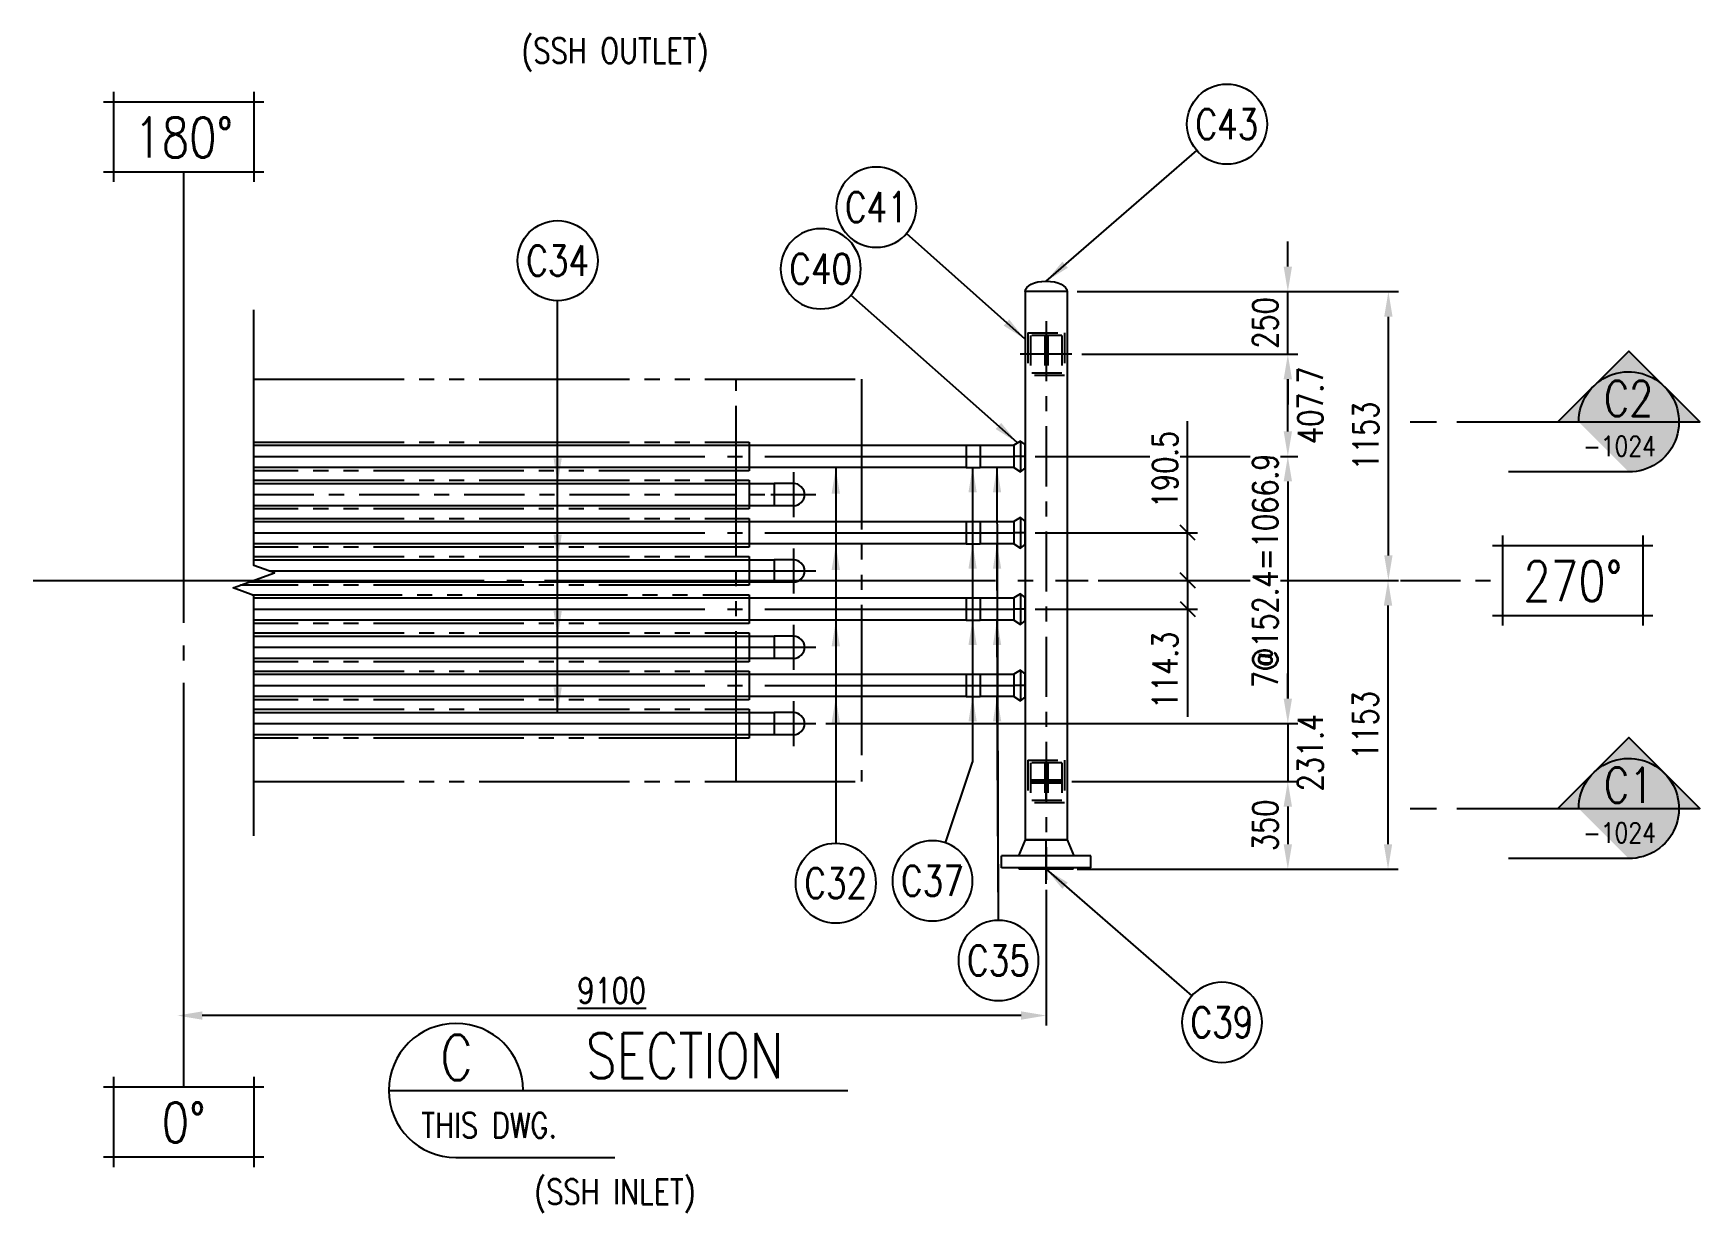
# Model space of a CAD drawing. Header units: millimetres. Extents: x 0 to 91981, y -132907 to 77676.
# Drawn here: x 77723 to 84374, y 47488 to 52196 of the extents above; entities that cross this region are included whole.
import ezdxf
from ezdxf.enums import TextEntityAlignment as Align

# ---------------------------------------------------------------- set-up
doc = ezdxf.new("R2010")
doc.units = ezdxf.units.MM
doc.header["$LTSCALE"] = 60
for name, pattern in [('CENTER', [7, 4, -1, 1, -1]), ('JNK-CENTER', [34, 30, -1.5, 1, -1.5]), ('JNK-HIDDEN', [3, 2, -1]), ('JNK-PHANTOM', [15, 10, -1, 1, -1, 1, -1])]:
    doc.linetypes.add(name, pattern=pattern)
for name, color, linetype in [('CEN-R', 1, 'JNK-CENTER'), ('CENTER-R', 1, 'CENTER'), ('CON-C', 4, 'Continuous'), ('CON-G', 3, 'Continuous'), ('CON-W', 7, 'Continuous'), ('CON-Y', 2, 'Continuous'), ('Dim-W', 7, 'Continuous'), ('HID-Y', 2, 'JNK-HIDDEN'), ('PHA-W', 7, 'JNK-PHANTOM'), ('TITLE', 7, 'Continuous')]:
    doc.layers.add(name, color=color, linetype=linetype)
doc.layers.add('CONT-G', color=3, linetype='Continuous', lineweight=25)
doc.styles.add('SIMPLEX', font='simplex.shx', dxfattribs={"width": 0.8})
doc.dimstyles.new('DIM40', dxfattribs={"dimscale": 40, "dimtxt": 2.5, "dimasz": 2.5, "dimexe": 1, "dimexo": 1, "dimgap": 1, "dimtad": 1, "dimdec": 1, "dimdsep": 46, "dimtxsty": 'SIMPLEX', "dimcen": 0, "dimclrd": 256, "dimclre": 256, "dimclrt": 2, "dimadec": 1, "dimazin": 2, "dimtfac": 1, "dimtdec": 1, "dimtix": 1, "dimtmove": 2, "dimatfit": 2, "dimfxl": 1, "dimarcsym": 1})

# ---------------------------------------------------------------- blocks, each defined once
blk = doc.blocks.new("6'' 600#")
at = {"layer": 'CEN-R'}
blk.add_line((-176.2500000002328, 0), (0, 0), dxfattribs=at)
at = {"layer": 'TITLE', "color": 3}
for p, q in [((-111.1500000001397, 177.7999999998137), (-111.1500000001397, -177.8000000002794)), ((-111.1500000001397, 177.7999999998137), (-63.50000000023283, 177.7999999995809)), ((-63.50000000023283, 177.7999999998137), (-63.50000000023283, -177.8000000002794)), ((-117.5000000002328, 107.9999999997672), (-117.5000000002328, -108.0000000002328)), ((-117.5000000002328, 107.9999999997672), (-111.1500000001397, 107.9999999997672)), ((-2.328306436538696e-10, 84.14999999967404), (-63.50000000023283, 110.9999999997672)), ((0, -84.14999999990687), (0, 84.14999999990687)), ((0, 84.14999999990687), (0, -84.1500000001397)), ((-117.5000000002328, -108.0000000002328), (-111.1500000001397, -108.0000000002328)), ((-2.328306436538696e-10, -84.1500000001397), (-63.50000000023283, -111.0000000002328)), ((-111.1500000001397, -177.8000000002794), (-63.50000000023283, -177.8000000002794))]:
    blk.add_line(p, q, dxfattribs=at)
blk = doc.blocks.new('_Oblique')
at = {"color": 0, "linetype": 'ByBlock', "lineweight": -2}
blk.add_line((-0.5, -0.5), (0.5, 0.5), dxfattribs=at)
blk = doc.blocks.new('*D1421')
at = {"layer": 'DEFPOINTS', "color": 0, "transparency": 16777216}
for p in [(81932.26963018301, 50012.06017279639), (81681.12044488495, 49897.76017279632), (82329.72044488479, 49897.76017279631)]:
    blk.add_point(p, dxfattribs=at)
at = {"layer": 'Dim-W', "lineweight": -2, "transparency": 16777216}
for p, q in [((81972.26963018301, 50012.06017279639), (82369.72044488479, 50012.06017279639)), ((82329.72044488479, 50012.06017279639), (82329.72044488479, 49897.76017279631)), ((81721.12044488495, 49897.76017279632), (82369.72044488479, 49897.76017279631)), ((82329.72044488479, 49897.76017279631), (82329.72044488479, 49468.2363632725))]:
    blk.add_line(p, q, dxfattribs=at)
at = {"layer": 'Dim-W', "lineweight": -2, "transparency": 16777216, "xscale": 60, "yscale": 60, "zscale": 60}
for p, rotation in [((82329.72044488479, 50012.06017279639), 90), ((82329.72044488479, 49897.76017279631), 270)]:
    blk.add_blockref('_Oblique', p, dxfattribs=dict(at, rotation=rotation))
at = {"layer": 'Dim-W', "color": 2, "transparency": 16777216, "insert": (82239.72044488478, 49652.99826803442), "char_height": 100, "attachment_point": 5, "rotation": 90, "style": 'SIMPLEX', "bg_fill": 3, "box_fill_scale": 1.1, "bg_fill_color": 256, "bg_fill_true_color": 13158600, "bg_fill_transparency": 0}
blk.add_mtext('114.3', dxfattribs=at)
blk = doc.blocks.new('*D1422')
at = {"layer": 'DEFPOINTS', "color": 0, "transparency": 16777216}
for p in [(80846.47044488468, 49440.48334288891), (81827.77044488485, 49209.06017279642)]:
    blk.add_point(p, dxfattribs=at)
at = {"layer": 'Dim-W', "lineweight": -2, "transparency": 16777216}
for p, q in [((82729.72044488469, 49540.4833428889), (82729.72044488469, 49640.4833428889)), ((80886.47044488468, 49440.48334288891), (82769.72044488469, 49440.4833428889)), ((82729.72044488469, 49440.4833428889), (82729.72044488469, 49209.06017279642)), ((81867.77044488485, 49209.06017279642), (82769.72044488469, 49209.06017279642)), ((82729.72044488469, 49109.06017279642), (82729.72044488469, 49009.06017279642))]:
    blk.add_line(p, q, dxfattribs=at)
at = {"layer": 'Dim-W', "transparency": 16777216}
for points in [[(82713.05377821802, 49540.4833428889), (82746.38711155136, 49540.4833428889), (82729.72044488469, 49440.4833428889)], [(82713.05377821802, 49109.06017279642), (82746.38711155136, 49109.06017279642), (82729.72044488469, 49209.06017279642)]]:
    blk.add_solid(points, dxfattribs=at)
at = {"layer": 'Dim-W', "color": 2, "transparency": 16777216, "insert": (82819.72044488468, 49324.77175784267), "char_height": 100, "attachment_point": 5, "rotation": 90, "style": 'SIMPLEX', "bg_fill": 3, "box_fill_scale": 1.1, "bg_fill_color": 256, "bg_fill_true_color": 13158600, "bg_fill_transparency": 0}
blk.add_mtext('231.4', dxfattribs=at)
at = {"layer": 'DEFPOINTS', "color": 0, "transparency": 16777216}
blk.add_point((82729.72044488469, 49209.06017279642), dxfattribs=at)
blk = doc.blocks.new('*D1423')
at = {"layer": 'DEFPOINTS', "color": 0, "transparency": 16777216}
for p in [(81867.77044488551, 50915.06017279647), (82729.72044488469, 50915.06017279646), (81681.12044488495, 50507.36017279633)]:
    blk.add_point(p, dxfattribs=at)
at = {"layer": 'Dim-W', "lineweight": -2, "transparency": 16777216}
for p, q in [((81907.77044488551, 50915.06017279647), (82769.72044488469, 50915.06017279646)), ((82729.72044488469, 50607.36017279632), (82729.72044488469, 50815.06017279646)), ((81721.12044488495, 50507.36017279633), (82769.72044488469, 50507.36017279632))]:
    blk.add_line(p, q, dxfattribs=at)
at = {"layer": 'Dim-W', "transparency": 16777216}
for points in [[(82713.05377821802, 50815.06017279646), (82746.38711155136, 50815.06017279646), (82729.72044488469, 50915.06017279646)], [(82713.05377821802, 50607.36017279632), (82746.38711155136, 50607.36017279632), (82729.72044488469, 50507.36017279632)]]:
    blk.add_solid(points, dxfattribs=at)
at = {"layer": 'Dim-W', "color": 2, "transparency": 16777216, "insert": (82819.72044488468, 50711.2101727964), "char_height": 100, "attachment_point": 5, "rotation": 90, "style": 'SIMPLEX', "bg_fill": 3, "box_fill_scale": 1.1, "bg_fill_color": 256, "bg_fill_true_color": 13158600, "bg_fill_transparency": 0}
blk.add_mtext('407.7', dxfattribs=at)
blk = doc.blocks.new('*D1424')
at = {"layer": 'DEFPOINTS', "color": 0, "transparency": 16777216}
for p in [(82232.26963018301, 50012.06017279639), (83129.7204448847, 50012.06017279639), (81849.42044488476, 48859.06017279631)]:
    blk.add_point(p, dxfattribs=at)
at = {"layer": 'Dim-W', "lineweight": -2, "transparency": 16777216}
for p, q in [((82272.26963018301, 50012.06017279639), (83169.7204448847, 50012.06017279639)), ((83129.7204448847, 48959.0601727963), (83129.7204448847, 49912.06017279639)), ((81889.42044488476, 48859.06017279631), (83169.7204448847, 48859.0601727963))]:
    blk.add_line(p, q, dxfattribs=at)
at = {"layer": 'Dim-W', "transparency": 16777216}
for points in [[(83113.05377821803, 49912.06017279639), (83146.38711155138, 49912.06017279639), (83129.7204448847, 50012.06017279639)], [(83113.05377821803, 48959.0601727963), (83146.38711155138, 48959.0601727963), (83129.7204448847, 48859.0601727963)]]:
    blk.add_solid(points, dxfattribs=at)
at = {"layer": 'Dim-W', "color": 2, "transparency": 16777216, "insert": (83039.72044488469, 49433.32987434519), "char_height": 100, "attachment_point": 5, "rotation": 90, "style": 'SIMPLEX'}
blk.add_mtext('1153', dxfattribs=at)
blk = doc.blocks.new('*D1425')
at = {"layer": 'DEFPOINTS', "color": 0, "transparency": 16777216}
for p in [(81849.42044488476, 51165.06017279648), (83131.11688919913, 51165.06017279647), (82232.26963018301, 50012.06017279639)]:
    blk.add_point(p, dxfattribs=at)
at = {"layer": 'Dim-W', "lineweight": -2, "transparency": 16777216}
for p, q in [((81889.42044488476, 51165.06017279648), (83171.11688919913, 51165.06017279647)), ((83131.11688919913, 50112.06017279639), (83131.11688919913, 51065.06017279647)), ((82272.26963018301, 50012.06017279639), (83171.11688919913, 50012.06017279639))]:
    blk.add_line(p, q, dxfattribs=at)
at = {"layer": 'Dim-W', "transparency": 16777216}
for points in [[(83114.45022253245, 51065.06017279647), (83147.7835558658, 51065.06017279647), (83131.11688919913, 51165.06017279647)], [(83114.45022253245, 50112.06017279639), (83147.7835558658, 50112.06017279639), (83131.11688919913, 50012.06017279639)]]:
    blk.add_solid(points, dxfattribs=at)
at = {"layer": 'Dim-W', "color": 2, "transparency": 16777216, "insert": (83041.11688919911, 50588.56017279645), "char_height": 100, "attachment_point": 5, "rotation": 90, "style": 'SIMPLEX'}
blk.add_mtext('1153', dxfattribs=at)
blk = doc.blocks.new('*D1426')
at = {"layer": 'DEFPOINTS', "color": 0, "transparency": 16777216}
for p in [(81681.12044488495, 50507.36017279633), (80846.47044488468, 49440.48334288891), (82729.72044488465, 49440.4833428889)]:
    blk.add_point(p, dxfattribs=at)
at = {"layer": 'Dim-W', "lineweight": -2, "transparency": 16777216}
for p, q in [((81721.12044488495, 50507.36017279633), (82769.72044488465, 50507.36017279632)), ((82729.72044488465, 50407.36017279632), (82729.72044488465, 49540.4833428889)), ((80886.47044488468, 49440.48334288891), (82769.72044488465, 49440.4833428889))]:
    blk.add_line(p, q, dxfattribs=at)
at = {"layer": 'Dim-W', "transparency": 16777216}
for points in [[(82713.05377821797, 50407.36017279632), (82746.38711155132, 50407.36017279632), (82729.72044488465, 50507.36017279632)], [(82713.05377821797, 49540.4833428889), (82746.38711155132, 49540.4833428889), (82729.72044488465, 49440.4833428889)]]:
    blk.add_solid(points, dxfattribs=at)
at = {"layer": 'Dim-W', "color": 2, "transparency": 16777216, "insert": (82639.72044488463, 50050.16017279637), "char_height": 100, "attachment_point": 5, "rotation": 90, "style": 'SIMPLEX', "bg_fill": 3, "box_fill_scale": 1.1, "bg_fill_color": 256, "bg_fill_true_color": 13158600, "bg_fill_transparency": 0}
blk.add_mtext('7@152.4=1066.9', dxfattribs=at)
blk = doc.blocks.new('*D1427')
at = {"layer": 'DEFPOINTS', "color": 0, "transparency": 16777216}
for p in [(81765.27044488485, 48817.06017279631), (78297.24283389514, 48275.07543357475), (78297.24283389514, 48275.07543357475)]:
    blk.add_point(p, dxfattribs=at)
at = {"layer": 'Dim-W', "lineweight": -2, "transparency": 16777216}
for p, q in [((81765.27044488485, 48777.06017279631), (81765.27044488485, 48235.07543357475)), ((81665.27044488485, 48275.07543357475), (78397.24283389514, 48275.07543357475))]:
    blk.add_line(p, q, dxfattribs=at)
at = {"layer": 'Dim-W', "transparency": 16777216}
for points in [[(78397.24283389514, 48291.74210024141), (78397.24283389514, 48258.40876690808), (78297.24283389514, 48275.07543357475)], [(81665.27044488485, 48291.74210024141), (81665.27044488485, 48258.40876690808), (81765.27044488485, 48275.07543357475)]]:
    blk.add_solid(points, dxfattribs=at)
at = {"layer": 'Dim-W', "color": 2, "transparency": 16777216, "insert": (80031.25663938999, 48375.07543357475), "char_height": 100, "attachment_point": 5, "style": 'SIMPLEX'}
blk.add_mtext('\\L9100', dxfattribs=at)
blk = doc.blocks.new('NORTH-AG')
at = {"layer": 'CON-Y'}
for p, q in [((-8, 3.5), (8, 3.5)), ((-6.999999999999996, 4.5), (-6.999999999999996, -4.5)), ((7.000000000000007, 4.500000000000002), (7, -4.5)), ((-8, -3.499999999999999), (8, -3.5))]:
    blk.add_line(p, q, dxfattribs=at)
at = {"layer": 'CON-C', "style": 'SIMPLEX', "width": 0.8}
blk.add_attdef('0', text='', height=4, dxfattribs=at).set_placement((0, -2.06), align=Align.CENTER)
blk = doc.blocks.new('SECTITLE')
at = {"layer": 'CON-G'}
for p, q in [((-1.7, 0), (44.09999999999997, 0)), ((4.999999999999999, -6.7), (20.85999999999999, -6.7))]:
    blk.add_line(p, q, dxfattribs=at)
blk.add_arc((5, 0), 6.7, 0, 270, dxfattribs=at)
at = {"layer": 'CON-C', "style": 'SIMPLEX', "width": 0.8}
for tag, p in [('A', (5.060000000000002, 1.039999999999964)), ('ELEVATION', (27.83000000000001, 1.22))]:
    blk.add_attdef(tag, text='', height=4.5, dxfattribs=at).set_placement(p, align=Align.CENTER)
at = {"layer": 'CON-Y', "style": 'SIMPLEX', "width": 0.8}
blk.add_attdef('SCALE', text='', height=2.5, dxfattribs=at).set_placement((44.90000000000001, -3.72), align=Align.RIGHT)
blk.add_attdef('H0000-0000', (1.539999999999953, -4.720000000000033), '', height=2.5, dxfattribs=at)
blk = doc.blocks.new('*D1432')
at = {"layer": 'DEFPOINTS', "color": 0, "transparency": 16777216}
for p in [(81681.12044488495, 50202.56017279629), (82329.7204448847, 50202.56017279629), (81932.26963018301, 50012.06017279639)]:
    blk.add_point(p, dxfattribs=at)
at = {"layer": 'Dim-W', "lineweight": -2, "transparency": 16777216}
for p, q in [((82329.7204448847, 50202.56017279629), (82329.7204448847, 50647.32207755819)), ((81721.12044488495, 50202.56017279629), (82369.7204448847, 50202.56017279629)), ((82329.7204448847, 50012.06017279639), (82329.7204448847, 50202.56017279629)), ((81972.26963018301, 50012.06017279639), (82369.7204448847, 50012.06017279639))]:
    blk.add_line(p, q, dxfattribs=at)
at = {"layer": 'Dim-W', "lineweight": -2, "transparency": 16777216, "xscale": 60, "yscale": 60, "zscale": 60}
for p, rotation in [((82329.7204448847, 50202.56017279629), 90), ((82329.7204448847, 50012.06017279639), 270)]:
    blk.add_blockref('_Oblique', p, dxfattribs=dict(at, rotation=rotation))
at = {"layer": 'Dim-W', "color": 2, "transparency": 16777216, "insert": (82239.72044488469, 50454.94112517725), "char_height": 100, "attachment_point": 5, "rotation": 90, "style": 'SIMPLEX', "bg_fill": 3, "box_fill_scale": 1.1, "bg_fill_color": 256, "bg_fill_true_color": 13158600, "bg_fill_transparency": 0}
blk.add_mtext('190.5', dxfattribs=at)
blk = doc.blocks.new('*D1435')
at = {"layer": 'DEFPOINTS', "color": 0, "transparency": 16777216}
for p in [(81849.42044488476, 51165.06017279648), (82729.72044488469, 51165.06017279647), (81867.77044488551, 50915.06017279647)]:
    blk.add_point(p, dxfattribs=at)
at = {"layer": 'Dim-W', "lineweight": -2, "transparency": 16777216}
for p, q in [((82729.72044488469, 51265.06017279647), (82729.72044488469, 51365.06017279647)), ((81889.42044488476, 51165.06017279648), (82769.72044488469, 51165.06017279647)), ((82729.72044488469, 50915.06017279646), (82729.72044488469, 51165.06017279647)), ((81907.77044488551, 50915.06017279647), (82769.72044488469, 50915.06017279646)), ((82729.72044488469, 50815.06017279646), (82729.72044488469, 50715.06017279646))]:
    blk.add_line(p, q, dxfattribs=at)
at = {"layer": 'Dim-W', "transparency": 16777216}
for points in [[(82713.05377821802, 51265.06017279647), (82746.38711155136, 51265.06017279647), (82729.72044488469, 51165.06017279647)], [(82713.05377821802, 50815.06017279646), (82746.38711155136, 50815.06017279646), (82729.72044488469, 50915.06017279646)]]:
    blk.add_solid(points, dxfattribs=at)
at = {"layer": 'Dim-W', "color": 2, "transparency": 16777216, "insert": (82639.72044488468, 51040.06017279648), "char_height": 100, "attachment_point": 5, "rotation": 90, "style": 'SIMPLEX'}
blk.add_mtext('250', dxfattribs=at)
blk = doc.blocks.new('*D1436')
at = {"layer": 'DEFPOINTS', "color": 0, "transparency": 16777216}
for p in [(81827.77044488485, 49209.06017279642), (81873.27044488462, 48859.06017279642), (82729.72044488469, 48859.06017279642)]:
    blk.add_point(p, dxfattribs=at)
at = {"layer": 'Dim-W', "lineweight": -2, "transparency": 16777216}
for p, q in [((81867.77044488485, 49209.06017279642), (82769.72044488469, 49209.06017279642)), ((82729.72044488469, 49109.06017279642), (82729.72044488469, 48959.06017279642)), ((81913.27044488462, 48859.06017279642), (82769.72044488469, 48859.06017279642))]:
    blk.add_line(p, q, dxfattribs=at)
at = {"layer": 'Dim-W', "transparency": 16777216}
for points in [[(82713.05377821802, 49109.06017279642), (82746.38711155136, 49109.06017279642), (82729.72044488469, 49209.06017279642)], [(82713.05377821802, 48959.06017279642), (82746.38711155136, 48959.06017279642), (82729.72044488469, 48859.06017279642)]]:
    blk.add_solid(points, dxfattribs=at)
at = {"layer": 'Dim-W', "color": 2, "transparency": 16777216, "insert": (82639.72044488468, 49034.06017279643), "char_height": 100, "attachment_point": 5, "rotation": 90, "style": 'SIMPLEX'}
blk.add_mtext('350', dxfattribs=at)
blk = doc.blocks.new('support')
at = {"layer": 'CEN-R'}
for p, q in [((93732.97622777152, -7137.050519763568), (93732.97622777152, -6987.050519763568)), ((93670.47622777152, -7062.050519763568), (93795.47622777152, -7062.050519763569))]:
    blk.add_line(p, q, dxfattribs=at)
at = {"layer": 'HID-Y'}
for p, q in [((93660.10019004371, -6977.050519763568), (93660.10019004371, -7147.050519763568)), ((93805.85226550062, -6977.050519763568), (93660.10019004371, -6977.050519763568)), ((93805.85226550062, -6977.050519763569), (93805.85226550062, -7147.050519763568)), ((93670.47622777152, -6987.050519763569), (93795.47622777152, -6987.050519763568)), ((93670.47622777152, -6987.050519763568), (93670.47622777152, -7137.050519763568)), ((93726.97622777215, -6987.050519763568), (93726.97622777215, -7137.050519763568)), ((93738.97622777215, -6987.050519763568), (93738.97622777215, -7137.050519763568)), ((93795.47622777152, -6987.050519763568), (93795.47622777152, -7137.050519763568)), ((93670.47622777152, -7056.050519763568), (93795.47622777152, -7056.050519763569)), ((93670.47622777152, -7068.050519763568), (93795.47622777152, -7068.050519763569)), ((93660.10019004371, -7147.050519763568), (93805.85226550064, -7147.050519763568)), ((93670.47622777152, -7137.050519763569), (93795.47622777152, -7137.050519763568))]:
    blk.add_line(p, q, dxfattribs=at)
blk = doc.blocks.new('support2')
at = {"layer": 'CEN-R'}
for p, q in [((93732.97622777213, -5971.05051976355), (93732.97622777212, -6121.05051976355)), ((93732.97622777212, -5971.05051976355), (93732.97622777212, -6121.05051976355)), ((93630.47622777148, -6046.050519763551), (93836.72053305406, -6046.05051976355))]:
    blk.add_line(p, q, dxfattribs=at)
at = {"layer": 'HID-Y'}
for p, q in [((93660.10019004368, -5961.05051976355), (93660.10019004368, -6131.05051976355)), ((93805.8522655006, -5961.05051976355), (93660.10019004368, -5961.05051976355)), ((93670.47622777148, -5971.05051976355), (93795.47622777149, -5971.05051976355)), ((93670.47622777149, -5971.05051976355), (93670.47622777149, -6121.05051976355)), ((93726.97622777212, -5971.05051976355), (93726.97622777212, -6121.05051976355)), ((93738.97622777212, -5971.05051976355), (93738.97622777212, -6121.05051976355)), ((93795.47622777149, -5971.05051976355), (93795.47622777149, -6121.05051976355)), ((93805.8522655006, -5961.050519763551), (93805.8522655006, -6131.05051976355)), ((93660.10019004368, -6131.05051976355), (93805.85226550061, -6131.05051976355)), ((93670.47622777148, -6121.05051976355), (93795.47622777149, -6121.05051976355))]:
    blk.add_line(p, q, dxfattribs=at)
blk = doc.blocks.new('piec-tag')
at = {"layer": 'CON-Y'}
blk.add_circle((0, 0), 4, dxfattribs=at)
at = {"layer": 'CON-G', "style": 'SIMPLEX', "width": 0.8}
blk.add_attdef('P.N', text='', height=3, dxfattribs=at).set_placement((0, 0), align=Align.MIDDLE)
at = {"layer": 'CON-G', "style": 'SIMPLEX', "width": 0.8, "flags": 1}
blk.add_attdef('BOM', (4.48, -3.74), '', height=2.5, dxfattribs=at)
blk = doc.blocks.new('SECMARK3')
at = {"layer": 'CON-Y'}
h = blk.add_hatch(color=256, dxfattribs=at)
edge = h.paths.add_edge_path()
edge.add_line((14.75559885480128, -4.618527782440651e-14), (18.29113276073392, -3.535533905932771))
edge.add_arc((21.82666666666668, -4.685141163918161e-14), 5, 179.9999999999996, 224.9999999999998, ccw=False)
edge.add_line((16.82666666666668, -1.448670973532845e-14), (14.75559885480128, -4.618527782440651e-14))
edge = h.paths.add_edge_path()
edge.add_arc((21.82666666666668, -4.618527782440651e-14), 5, 179.9999999999996, 450)
h = blk.add_hatch(color=256, dxfattribs=at)
edge = h.paths.add_edge_path()
edge.add_line((28.89773447853207, -4.618527782440651e-14), (26.82666666666668, -4.2237748849338e-14))
edge.add_arc((21.82666666666668, -4.418687638008123e-14), 5, -44.99999999999977, 0, ccw=False)
edge.add_line((25.36220057259942, -3.535533905932772), (28.89773447853207, -4.618527782440651e-14))
h = blk.add_hatch(color=256, dxfattribs=at)
edge = h.paths.add_edge_path()
edge.add_line((21.82666666666668, -7.071067811865486), (25.36220057259942, -3.535533905932772))
edge.add_arc((21.82666666666668, -4.796163466380676e-14), 4.999999999999998, 224.9999999999998, 315.0000000000002, ccw=False)
edge.add_line((18.29113276073392, -3.535533905932771), (21.82666666666668, -7.071067811865486))
at = {"layer": 'CON-C'}
blk.add_line((0, 0), (2.633333333333308, 0), dxfattribs=at)
blk.add_lwpolyline([(4.666666666666639, 0), (28.89773447853207, -4.618527782440651e-14), (21.82666666666668, -7.071067811865486), (14.75559885480128, -4.618527782440651e-14)], dxfattribs=at)
at = {"layer": 'CON-Y'}
blk.add_line((21.82666666666668, 4.999999999999954), (9.823333333333341, 4.999999999999954), dxfattribs=at)
blk.add_arc((21.82666666666668, -4.618527782440651e-14), 5, 179.9999999999996, 90.00000000000001, dxfattribs=at)
at = {"layer": 'CON-C', "style": 'SIMPLEX', "width": 0.8}
blk.add_attdef('TAG', text='', height=3.5, dxfattribs=at).set_placement((21.80333333333334, -4.080000000000055), align=Align.CENTER)
at = {"layer": 'CON-Y', "style": 'SIMPLEX', "width": 0.8}
blk.add_attdef('H0000-0000', text='', height=2, dxfattribs=at).set_placement((24.52333333333334, 1.419999999999941), align=Align.RIGHT)

msp = doc.modelspace()

# ---------------------------------------------------------------- linework, layer by layer
at = {"linetype": 'Continuous'}
msp.add_lwpolyline([(78602.72123657545, 48992.06017279639), (78602.72123657545, 49952.06017279639), (78520.2969139918, 49982.06017279639), (78685.14555915908, 50042.06017279639), (78602.72123657545, 50072.06017279639), (78602.72123657545, 51092.06017279639)], dxfattribs=at)
at = {"layer": 'CEN-R'}
for p, q in [((78322.72123657553, 51642.87771412986), (78322.72123657553, 47987.94584965706)), ((78602.72123657545, 50507.28334288925), (81446.4704448848, 50507.33674954512)), ((81681.12044488495, 50507.36017279633), (81636.12044488495, 50507.36017279633)), ((80666.47044488468, 50354.88334288882), (80846.47044488468, 50354.88334288882)), ((81681.12044488495, 50202.56017279631), (81636.12044488495, 50202.56017279631)), ((77722.72123657553, 50012.06017279639), (81932.26963018301, 50012.06017279639)), ((81681.12044488495, 49897.76017279632), (81636.12044488495, 49897.76017279632)), ((81681.12044488495, 49592.96017279642), (81636.12044488495, 49592.96017279642))]:
    msp.add_line(p, q, dxfattribs=at)
at = {"layer": 'CEN-R', "ltscale": 60}
for p, q in [((81501.76057294579, 50507.34357830631), (81636.12044488495, 50507.36017279633)), ((78663.10208049638, 50050.08334288929), (80680.27044488478, 50050.08334288892)), ((80666.47044488468, 50050.08334288892), (80846.47044488468, 50050.08334288892)), ((78602.72123657545, 49745.28334288934), (80680.27044488478, 49745.28334288893)), ((78602.72123657545, 49440.48334288932), (80680.27044488478, 49440.48334288891))]:
    msp.add_line(p, q, dxfattribs=at)
at = {"layer": 'CENTER-R'}
for p, q in [((81765.27044488485, 51047.56017279613), (81765.27044488485, 48817.06017279631)), ((80756.47044488466, 50444.88334288885), (80756.47044488466, 50264.88334288885)), ((78602.72123657545, 50354.88334288922), (80680.27044488478, 50354.88334288882)), ((80756.47044488466, 50140.08334288895), (80756.47044488466, 49960.08334288895)), ((83179.18000018025, 50012.06017279639), (83578.85407650843, 50012.06017279639)), ((80756.47044488468, 49835.28334288896), (80756.47044488468, 49655.28334288896)), ((80666.47044488468, 49745.28334288893), (80846.47044488468, 49745.28334288893)), ((80756.47044488466, 49530.48334288894), (80756.47044488466, 49350.48334288894)), ((80666.47044488468, 49440.48334288891), (80846.47044488468, 49440.48334288891))]:
    msp.add_line(p, q, dxfattribs=at)
at = {"layer": 'CON-G'}
for points in [[(81662.82044488496, 50568.46017279633), (81636.12044488495, 50551.81017279634), (81636.12044488495, 50462.91017279631), (81662.82044488496, 50446.26017279632), (81681.12044488495, 50460.51017279632), (81681.12044488495, 50554.2101727963), (81662.82044488496, 50568.46017279633), (81662.82044488496, 50446.26017279632)], [(81662.82044488496, 50263.66017279631), (81636.12044488495, 50247.01017279632), (81636.12044488495, 50158.1101727963), (81662.82044488496, 50141.4601727963), (81681.12044488495, 50155.7101727963), (81681.12044488495, 50249.41017279628), (81662.82044488496, 50263.66017279631), (81662.82044488496, 50141.4601727963)], [(81662.82044488496, 49958.86017279633), (81636.12044488495, 49942.21017279633), (81636.12044488495, 49853.31017279631), (81662.82044488496, 49836.66017279631), (81681.12044488495, 49850.91017279631), (81681.12044488495, 49944.6101727963), (81662.82044488496, 49958.86017279633), (81662.82044488496, 49836.66017279631)], [(81662.82044488496, 49654.06017279642), (81636.12044488495, 49637.41017279643), (81636.12044488495, 49548.51017279641), (81662.82044488496, 49531.86017279641), (81681.12044488495, 49546.11017279641), (81681.12044488495, 49639.81017279639), (81662.82044488496, 49654.06017279642), (81662.82044488496, 49531.86017279641)]]:
    msp.add_lwpolyline(points, dxfattribs=at)
at = {"layer": 'CONT-G'}
for p, q in [((81681.12044488495, 51165.06017279648), (81681.12044488495, 48976.56017279698)), ((81849.42044488476, 51165.06017279648), (81681.12044488495, 51165.06017279648)), ((81849.42044488483, 51165.06017279648), (81849.42044488476, 48976.56017279587)), ((81446.4704448848, 50551.7935783063), (81446.4704448848, 50462.89357830634)), ((81501.76057294579, 50551.79841622603), (81501.76057294579, 50462.89841622606)), ((80756.47044488468, 50399.3333428888), (80680.27044488466, 50399.3333428888)), ((80756.47044488468, 50310.43334288883), (80680.27044488466, 50310.43334288883)), ((80756.47044488468, 50094.5333428889), (80680.27044488466, 50094.5333428889)), ((80756.47044488468, 50005.63334288893), (80680.27044488466, 50005.63334288893)), ((80756.47044488468, 49789.73334288891), (80680.27044488466, 49789.73334288891)), ((80756.47044488468, 49700.83334288895), (80680.27044488466, 49700.83334288895)), ((80756.47044488468, 49484.93334288889), (80680.27044488466, 49484.93334288889)), ((80756.47044488468, 49396.03334288893), (80680.27044488466, 49396.03334288893))]:
    msp.add_line(p, q, dxfattribs=at)
for points in [[(78602.72123657545, 50551.73334288882), (81446.4704448848, 50551.78674954511), (81446.4704448848, 50462.88674954514), (78602.72123657545, 50462.83334288886)], [(81501.76057294579, 50551.79841622603), (81636.12044488495, 50551.81017279631), (81636.12044488495, 50462.91017279634), (81501.76057294579, 50462.89841622606)], [(78602.72123657545, 50399.3333428888), (80680.27044488478, 50399.3333428888), (80680.27044488478, 50310.43334288883), (78602.72123657545, 50310.43334288883)], [(78602.72123657545, 50094.5333428889), (80680.27044488478, 50094.5333428889), (80680.27044488478, 50005.63334288893), (78585.06366652602, 50005.63334288893)], [(78602.72123657545, 49789.73334288891), (80680.27044488478, 49789.73334288891), (80680.27044488478, 49700.83334288895), (78602.72123657545, 49700.83334288895)], [(78602.72123657545, 49484.93334288889), (80680.27044488478, 49484.93334288889), (80680.27044488478, 49396.03334288893), (78602.72123657545, 49396.03334288893)]]:
    msp.add_lwpolyline(points, dxfattribs=at)
for centre in [(80756.47044488468, 50354.88334288882), (80756.47044488468, 50050.08334288892), (80756.47044488468, 49745.28334288893), (80756.47044488468, 49440.48334288891)]:
    msp.add_arc(centre, 44.44999999998254, 270, 90, dxfattribs=at)
at = {"layer": 'CONT-G', "extrusion": (0, 0, -1)}
msp.add_ellipse((81765.27044488485, 51165.06017279648), major_axis=(84.14999999997599, -5.159714252076952e-15), ratio=0.4991087344029945, start_param=3.141592653589793, end_param=6.283185307179586, dxfattribs=at)
at = {"layer": 'PHA-W'}
for p, q in [((78602.72123657545, 50815.06017279639), (81028.27044488484, 50815.06017279639)), ((80528.27044488485, 49209.06017279642), (80528.27044488484, 50815.06017279639)), ((81028.27044488484, 50815.06017279639), (81028.27044488484, 49209.06017279642)), ((78602.72123657545, 49209.06017279639), (81028.27044488484, 49209.06017279642))]:
    msp.add_line(p, q, dxfattribs=at)
for points in [[(78602.72123657545, 50564.73334288885), (80580.27044488466, 50564.73334288885), (80580.27044488466, 50449.83334288886), (78602.72123657545, 50449.83334288886)], [(78602.72123657545, 50412.33334288883), (80580.27044488466, 50412.33334288883), (80580.27044488466, 50297.43334288883), (78602.72123657545, 50297.43334288883)], [(78602.72123657545, 50259.93334288883), (80580.27044488466, 50259.93334288883), (80580.27044488466, 50145.03334288884), (78602.72123657545, 50145.03334288884)], [(78602.72123657545, 50107.53334288893), (80580.27044488466, 50107.53334288893), (80580.27044488466, 49992.63334288893), (78549.34646007311, 49992.63334288893)], [(78594.27777114029, 49955.13334288885), (80580.27044488466, 49955.13334288885), (80580.27044488466, 49840.23334288885), (78602.72123657545, 49840.23334288885)], [(78602.72123657545, 49802.73334288894), (80580.27044488466, 49802.73334288894), (80580.27044488466, 49687.83334288895), (78602.72123657545, 49687.83334288895)], [(78602.72123657545, 49650.33334288895), (80580.27044488466, 49650.33334288895), (80580.27044488466, 49535.43334288895), (78602.72123657545, 49535.43334288895)], [(78602.72123657545, 49497.93334288892), (80580.27044488466, 49497.93334288892), (80580.27044488466, 49383.03334288893), (78602.72123657545, 49383.03334288893)]]:
    msp.add_lwpolyline(points, dxfattribs=at)

# ---------------------------------------------------------------- block references
ref = msp.add_blockref('SECMARK3', (83217.63373337591, 50645.16271610951), dxfattribs=dict(xscale=-40, yscale=40, zscale=40, rotation=180))
ref.add_attrib('TAG', 'C2', dxfattribs={"layer": 'CON-C', "height": 140, "style": 'SIMPLEX', "width": 0.8000000000000002}).set_placement((84089.76706670926, 50668.36271610951), align=Align.CENTER)
ref.add_attrib('H0000-0000', '-1024', dxfattribs={"layer": 'CON-Y', "height": 80, "style": 'SIMPLEX', "width": 0.8}).set_placement((84198.56706670925, 50508.36271610951), align=Align.RIGHT)
ref = msp.add_blockref('SECMARK3', (83217.63373337591, 49101.70850349996), dxfattribs=dict(xscale=-40, yscale=40, zscale=40, rotation=180))
ref.add_attrib('TAG', 'C1', dxfattribs={"layer": 'CON-C', "height": 140, "style": 'SIMPLEX', "width": 0.8000000000000002}).set_placement((84089.76706670925, 49124.90850349997), align=Align.CENTER)
ref.add_attrib('H0000-0000', '-1024', dxfattribs={"layer": 'CON-Y', "height": 80, "style": 'SIMPLEX', "width": 0.8}).set_placement((84198.56706670925, 48964.90850349997), align=Align.RIGHT)
at = {"layer": 'CON-W', "xscale": 40, "yscale": 40, "zscale": 40}
for name, p, values in [('NORTH-AG', (78322.72123657553, 51782.87771412986), {'0': '180%%D'}), ('piec-tag', (82486.90637031471, 51833.65766091981), {'P.N': 'C43'}), ('piec-tag', (79815.49584073015, 51288.77324607311), {'P.N': 'C34'}), ('NORTH-AG', (83866.89452121299, 50012.06017279639), {'0': '270%%D'}), ('piec-tag', (80925.5108031605, 48803.3046444418, -5164.647273275601), {'P.N': 'C32'}), ('NORTH-AG', (78322.72123657553, 47850.34736907386), {'0': '0%%D'})]:
    msp.add_blockref(name, p, dxfattribs=at).add_auto_attribs(values)
at = {"layer": 'CON-W'}
ref = msp.add_blockref('piec-tag', (81087.43762947974, 51502.47089653947), dxfattribs=dict(at, xscale=-40, yscale=40, zscale=40))
ref.add_attrib('P.N', 'C41', dxfattribs={"layer": 'CON-G', "height": 120, "rotation": 1.042204158021965e-09, "style": 'SIMPLEX', "width": 0.8000000000000002}).set_placement((81087.43762947974, 51502.47089653947), align=Align.MIDDLE)
ref = msp.add_blockref('piec-tag', (80865.51975536824, 51256.3458965395), dxfattribs=dict(at, xscale=-40, yscale=40, zscale=40))
ref.add_attrib('P.N', 'C40', dxfattribs={"layer": 'CON-G', "height": 120, "rotation": 1.042204158021965e-09, "style": 'SIMPLEX', "width": 0.8000000000000002}).set_placement((80865.51975536824, 51256.3458965395), align=Align.MIDDLE)
ref = msp.add_blockref('piec-tag', (81311.61775206446, 48812.78397758581), dxfattribs=dict(at, xscale=-40, yscale=40, zscale=40, rotation=180))
ref.add_attrib('P.N', 'C37', dxfattribs={"layer": 'CON-G', "height": 120, "style": 'SIMPLEX', "width": 0.8000000000000002}).set_placement((81311.61775206446, 48812.78397758581), align=Align.MIDDLE)
ref = msp.add_blockref('piec-tag', (81575.10974565748, 48494.84419226436), dxfattribs=dict(at, xscale=-40, yscale=40, zscale=40, rotation=180))
ref.add_attrib('P.N', 'C35', dxfattribs={"layer": 'CON-G', "height": 120, "style": 'SIMPLEX', "width": 0.8000000000000002}).set_placement((81575.10974565748, 48494.84419226436), align=Align.MIDDLE)
ref = msp.add_blockref('piec-tag', (82466.90637031518, 48248.02884496684), dxfattribs=dict(at, xscale=-40, yscale=40, zscale=40, rotation=180))
ref.add_attrib('P.N', 'C39', dxfattribs={"layer": 'CON-G', "height": 120, "style": 'SIMPLEX', "width": 0.8000000000000002}).set_placement((82466.90637031518, 48248.02884496684), align=Align.MIDDLE)
at = {"layer": 'Dim-W', "xscale": 40, "yscale": 40, "zscale": 40}
msp.add_blockref('SECTITLE', (79209.5958407302, 47975.94584965706), dxfattribs=at).add_auto_attribs({'H0000-0000': 'THIS DWG.', 'A': 'C', 'ELEVATION': 'SECTION'})
at = {"layer": 'TITLE', "xscale": -1, "rotation": 270}
msp.add_blockref("6'' 600#", (81765.27044488485, 48976.56017279666), dxfattribs=at)

# ---------------------------------------------------------------- texts
at = {"layer": 'CON-Y', "style": 'SIMPLEX', "width": 0.8}
for s, p in [('(SSH OUTLET)', (80043.9958407302, 52120.18642711235)), ('(SSH INLET)', (80043.9958407302, 47564.2208254908))]:
    msp.add_text(s, height=100.00000003, dxfattribs=at).set_placement(p, align=Align.MIDDLE)

# ---------------------------------------------------------------- dimensions: what is measured, and where the dimension line sits
at = {"layer": 'Dim-W'}
dim = msp.add_linear_dim(base=(78297.24283389514, 48275.07543357475), p1=(81765.27044488485, 48817.06017279631), p2=(78297.24283389514, 48275.07543357475), angle=180, text='%%U9100', dimstyle='DIM40', dxfattribs=at)
dim.commit()
dim.dimension.update_dxf_attribs({"geometry": '*D1427', "text_midpoint": (80031.25663938999, 48375.07543357475)})

# ---------------------------------------------------------------- leaders
for points in [[(81765.27044488485, 51207.06017279648), (82366.7423142281, 51728.01392175456)], [(81681.12044488495, 50975.11153504845), (81208.3571653836, 51397.69272210987)], [(79815.47866796175, 50094.53334256627), (79815.49584073015, 51128.77324607311)], [(79815.47866796175, 50399.33334256629), (79815.49584073015, 51128.77324607311)], [(79815.49011647401, 49789.73334278129), (79815.49584073015, 51128.77324607311)], [(79815.49584073015, 49484.93334288889), (79815.49584073015, 51128.77324607311)], [(81765.27044488485, 48859.06017279642), (82346.74231422856, 48353.67258413209)]]:
    msp.add_leader(points, dimstyle='DIM40', override={"dimgap": 1, "dimtad": 0})

# ---------------------------------------------------------------- next in the draw order: dimensions: what is measured, and where the dimension line sits
dim = msp.add_linear_dim(base=(82729.72044488469, 50915.06017279646), p1=(81681.12044488495, 50507.36017279633), p2=(81867.77044488551, 50915.06017279647), angle=270, dimstyle='DIM40', override={"dimtad": 4, "dimtfill": 1}, dxfattribs=at)
dim.commit()
dim.dimension.update_dxf_attribs({"geometry": '*D1423', "text_midpoint": (82819.72044488468, 50711.2101727964)})
dim = msp.add_linear_dim(base=(82329.72044488479, 49897.76017279631), p1=(81932.26963018301, 50012.06017279639), p2=(81681.12044488495, 49897.76017279632), angle=90, dimstyle='DIM40', override={"dimasz": 1.5, "dimblk1": 'Oblique', "dimblk2": 'Oblique', "dimsah": 1, "dimtmove": 0, "dimtfill": 1}, dxfattribs=at)
dim.commit()
dim.dimension.update_dxf_attribs({"geometry": '*D1421', "text_midpoint": (82329.72044488478, 49652.99826803442), "dimtype": 160})

# ---------------------------------------------------------------- next in the draw order: block references
at = {"xscale": -1}
msp.add_blockref('support2', (175498.246672657, 56961.11069256002), dxfattribs=at)

# ---------------------------------------------------------------- next in the draw order: dimensions: what is measured, and where the dimension line sits
at = {"layer": 'Dim-W'}
for base, p1, picture, middle in [((82729.72044488469, 51165.06017279647), (81867.77044488551, 50915.06017279647), '*D1435', (82639.72044488468, 51040.06017279648)), ((83131.11688919913, 51165.06017279647), (82232.26963018301, 50012.06017279639), '*D1425', (83041.11688919911, 50588.56017279645))]:
    dim = msp.add_linear_dim(base=base, p1=p1, p2=(81849.42044488476, 51165.06017279648), angle=270, dimstyle='DIM40', dxfattribs=at)
    dim.commit()
    dim.dimension.update_dxf_attribs({"geometry": picture, "text_midpoint": middle})
dim = msp.add_linear_dim(base=(82729.72044488469, 49209.06017279642), p1=(80846.47044488468, 49440.48334288891), p2=(81827.77044488485, 49209.06017279642), angle=270, dimstyle='DIM40', override={"dimtad": 4, "dimtmove": 0, "dimtfill": 1}, dxfattribs=at)
dim.commit()
dim.dimension.update_dxf_attribs({"geometry": '*D1422', "text_midpoint": (82819.72044488468, 49324.77175784267)})

# ---------------------------------------------------------------- next in the draw order: linework, layer by layer
msp.add_line((81362.81733470832, 48964.37092536527), (81471.61775206446, 49286.49705086252), dxfattribs=at)

# ---------------------------------------------------------------- next in the draw order: block references
at = {"xscale": -1}
msp.add_blockref('support', (175498.2466726564, 56271.11069255999), dxfattribs=at)

# ---------------------------------------------------------------- next in the draw order: dimensions: what is measured, and where the dimension line sits
at = {"layer": 'Dim-W'}
dim = msp.add_linear_dim(base=(83129.7204448847, 50012.06017279639), p1=(81849.42044488476, 48859.06017279631), p2=(82232.26963018301, 50012.06017279639), angle=270, dimstyle='DIM40', override={"dimtmove": 0}, dxfattribs=at)
dim.commit()
dim.dimension.update_dxf_attribs({"geometry": '*D1424', "text_midpoint": (83129.72044488469, 49433.32987434519), "dimtype": 160})
dim = msp.add_linear_dim(base=(82729.72044488469, 48859.06017279642), p1=(81827.77044488485, 49209.06017279642), p2=(81873.27044488462, 48859.06017279642), angle=270, dimstyle='DIM40', dxfattribs=at)
dim.commit()
dim.dimension.update_dxf_attribs({"geometry": '*D1436', "text_midpoint": (82639.72044488468, 49034.06017279643)})

# ---------------------------------------------------------------- next in the draw order: dimensions: what is measured, and where the dimension line sits
dim = msp.add_linear_dim(base=(82729.72044488465, 49440.4833428889), p1=(81681.12044488495, 50507.36017279633), p2=(80846.47044488468, 49440.48334288891), angle=270, text='7@152.4=<>', dimstyle='DIM40', override={"dimtmove": 0, "dimtfill": 1}, dxfattribs=at)
dim.commit()
dim.dimension.update_dxf_attribs({"geometry": '*D1426', "text_midpoint": (82729.72044488463, 50050.16017279637), "dimtype": 160})

# ---------------------------------------------------------------- next in the draw order: linework, layer by layer
at = {"layer": 'CEN-R', "ltscale": 60}
for p, q in [((81446.4704448848, 50507.33674954512), (81501.76057294579, 50507.34357830631)), ((81446.4704448848, 50202.53674954511), (81501.76057294579, 50202.54357830629)), ((81501.76057294579, 50202.54357830629), (81636.12044488495, 50202.56017279631)), ((81446.4704448848, 49897.73674954512), (81501.76057294579, 49897.7435783063)), ((81501.76057294579, 49897.7435783063), (81636.12044488495, 49897.76017279632)), ((81446.4704448848, 49592.93674954522), (81501.76057294579, 49592.9435783064)), ((81501.76057294579, 49592.9435783064), (81636.12044488495, 49592.96017279642))]:
    msp.add_line(p, q, dxfattribs=at)
at = {"layer": 'CEN-R'}
for p, q in [((78602.72123657545, 50202.48334288923), (81446.4704448848, 50202.53674954511)), ((78602.72123657545, 49897.68334288924), (81446.4704448848, 49897.73674954512)), ((78602.72123657545, 49592.88334288934), (81446.4704448848, 49592.93674954522))]:
    msp.add_line(p, q, dxfattribs=at)
at = {"layer": 'CONT-G'}
for p, q in [((81446.4704448848, 50551.7935783063), (81501.76057294579, 50551.7935783063)), ((81446.4704448848, 50462.89357830634), (81501.76057294579, 50462.89841622606)), ((81446.4704448848, 50246.99357830628), (81446.4704448848, 50158.09357830632)), ((81446.4704448848, 50246.99357830628), (81501.76057294579, 50246.99357830628)), ((81501.76057294579, 50246.99841622601), (81501.76057294579, 50158.09841622604)), ((81446.4704448848, 50158.09357830632), (81501.76057294579, 50158.09841622604)), ((81446.4704448848, 49942.19357830629), (81446.4704448848, 49853.29357830633)), ((81446.4704448848, 49942.19357830629), (81501.76057294579, 49942.19357830629)), ((81501.76057294579, 49942.19841622602), (81501.76057294579, 49853.29841622605)), ((81446.4704448848, 49853.29357830633), (81501.76057294579, 49853.29841622605)), ((81446.4704448848, 49637.39357830639), (81446.4704448848, 49548.49357830643)), ((81446.4704448848, 49637.39357830639), (81501.76057294579, 49637.39357830639)), ((81501.76057294579, 49637.39841622612), (81501.76057294579, 49548.49841622615)), ((81446.4704448848, 49548.49357830643), (81501.76057294579, 49548.49841622615))]:
    msp.add_line(p, q, dxfattribs=at)
for points in [[(78602.72123657545, 50246.93334288881), (81446.4704448848, 50246.98674954509), (81446.4704448848, 50158.08674954512), (78602.72123657545, 50158.03334288884)], [(81501.76057294579, 50246.99841622601), (81636.12044488495, 50247.01017279629), (81636.12044488495, 50158.11017279633), (81501.76057294579, 50158.09841622604)], [(78602.72123657545, 49942.13334288882), (81446.4704448848, 49942.1867495451), (81446.4704448848, 49853.28674954514), (78602.72123657545, 49853.23334288885)], [(81501.76057294579, 49942.19841622602), (81636.12044488495, 49942.2101727963), (81636.12044488495, 49853.31017279634), (81501.76057294579, 49853.29841622605)], [(78602.72123657545, 49637.33334288892), (81446.4704448848, 49637.3867495452), (81446.4704448848, 49548.48674954523), (78602.72123657545, 49548.43334288895)], [(81501.76057294579, 49637.39841622612), (81636.12044488495, 49637.4101727964), (81636.12044488495, 49548.51017279644), (81501.76057294579, 49548.49841622615)]]:
    msp.add_lwpolyline(points, dxfattribs=at)

# ---------------------------------------------------------------- next in the draw order: dimensions: what is measured, and where the dimension line sits
at = {"layer": 'Dim-W'}
dim = msp.add_linear_dim(base=(82329.7204448847, 50202.56017279629), p1=(81932.26963018301, 50012.06017279639), p2=(81681.12044488495, 50202.56017279629), angle=270, dimstyle='DIM40', override={"dimasz": 1.5, "dimblk1": 'Oblique', "dimblk2": 'Oblique', "dimsah": 1, "dimtmove": 0, "dimtfill": 1}, dxfattribs=at)
dim.commit()
dim.dimension.update_dxf_attribs({"geometry": '*D1432', "text_midpoint": (82329.72044488469, 50454.94112517725), "dimtype": 160})

# ---------------------------------------------------------------- next in the draw order: leaders
for points in [[(80925.5108031605, 50459.19533006465, -5164.647273275601), (80925.5108031605, 48963.3046444418, -5164.647273275601)], [(81471.63492483285, 50464.1736713826), (81471.61775206446, 49286.49705086252)], [(81568.95648022974, 50464.16295517774), (81573.841093041, 48654.83916256199)], [(80925.5108031605, 50154.39533006463, -5164.647273275601), (80925.5108031605, 48963.3046444418, -5164.647273275601)], [(81471.62920057672, 50159.3736714902), (81471.61775206446, 49286.49705086252)], [(81568.95075597361, 50159.36295528534), (81573.841093041, 48654.83916256199)], [(80925.52225167275, 49849.59533027965, -5164.647273275601), (80925.5108031605, 48963.3046444418, -5164.647273275601)], [(81471.61775206446, 49854.57367170522), (81471.61775206446, 49286.49705086252)], [(81568.93930746135, 49854.56295550035), (81573.841093041, 48654.83916256199)], [(81471.61775206446, 49549.7736717052), (81471.61775206446, 49286.49705086252)], [(81568.93930746135, 49549.76295550034), (81573.841093041, 48654.83916256199)], [(80925.52797592888, 49544.79533038725, -5164.647273275601), (80925.5108031605, 48963.3046444418, -5164.647273275601)]]:
    msp.add_leader(points, dimstyle='DIM40', override={"dimgap": 1, "dimtad": 0})

# ---------------------------------------------------------------- next in the draw order: leaders
msp.add_leader([(81649.47044488495, 50562.59702789939), (80985.68381145678, 51150.70215737644)], dimstyle='DIM40', override={"dimgap": 1, "dimtad": 0})

doc.saveas('drawing.dxf')
